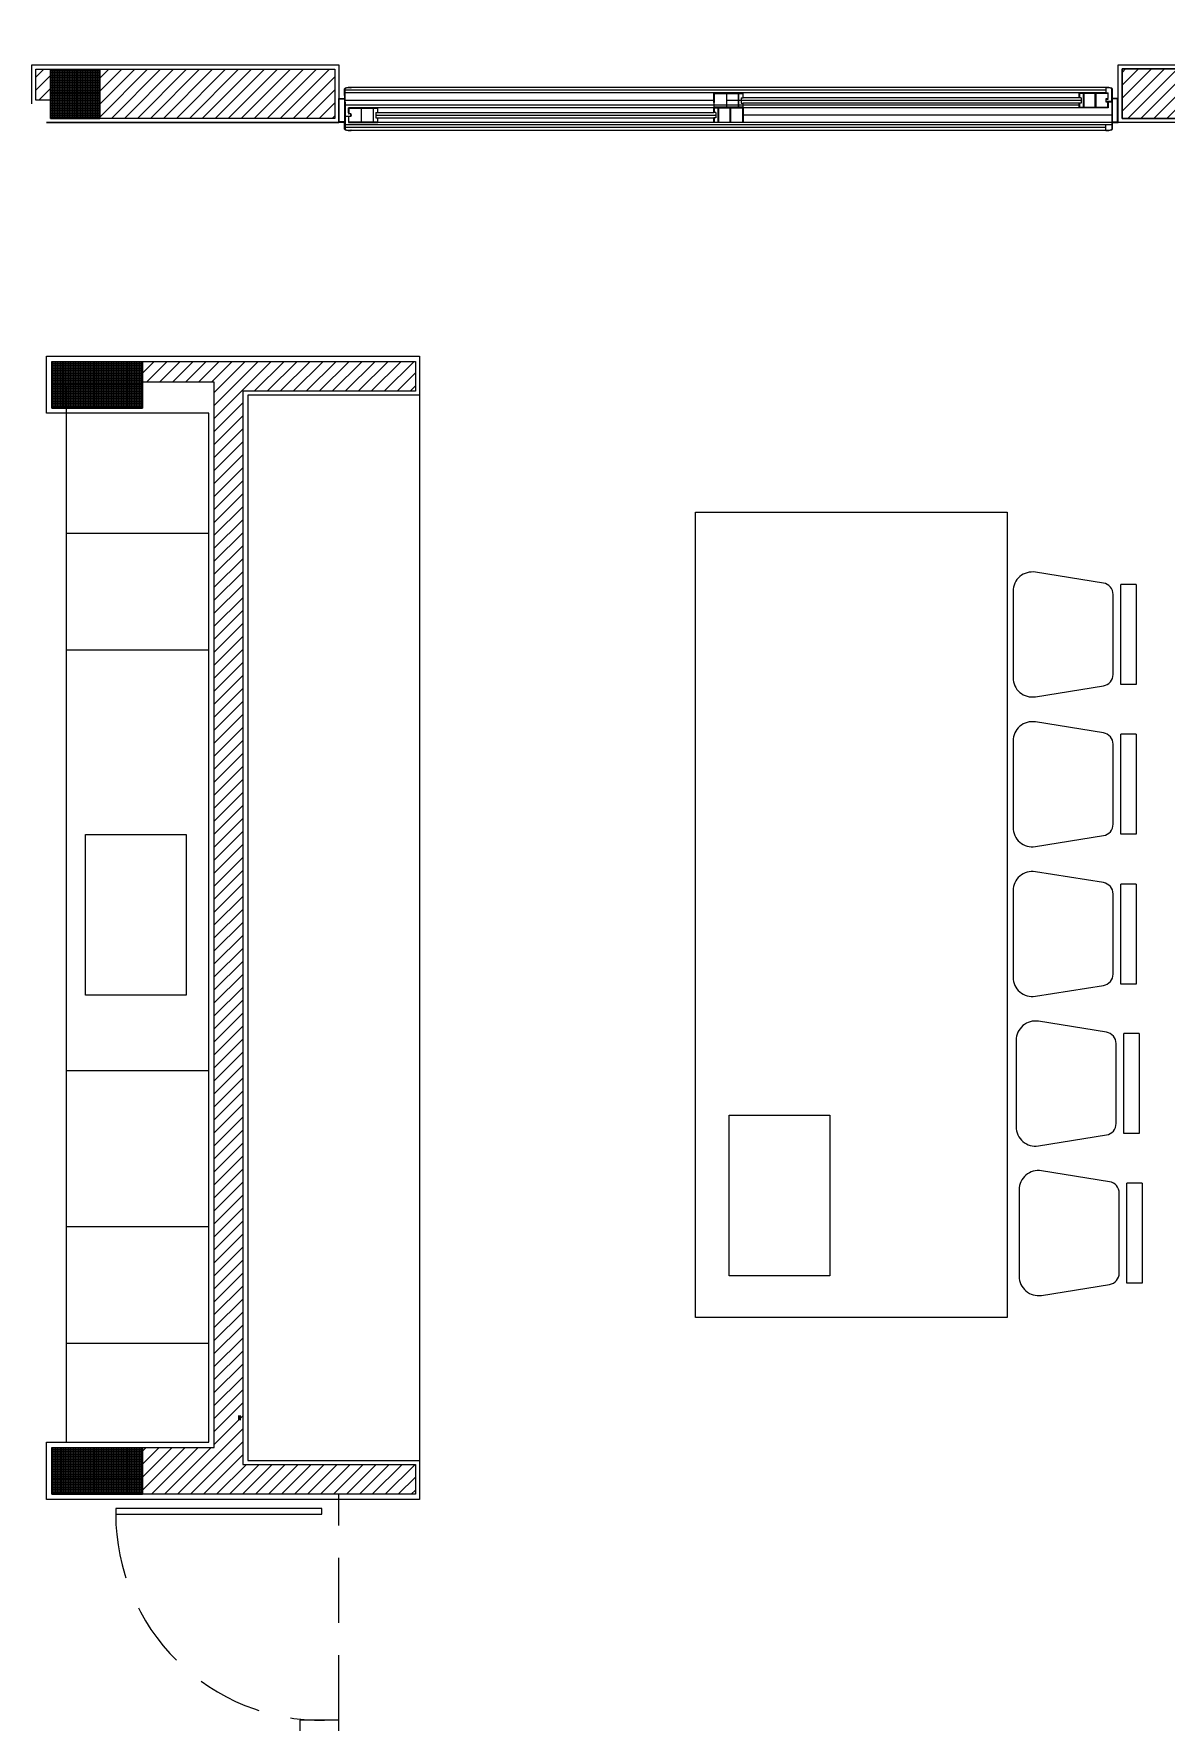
# Model space of a CAD drawing. Extents: x 233 to 569, y -241 to -74.
# Drawn here: x 287.45 to 291.81, y -177.82 to -171.32 of the extents above; entities that cross this region are included whole.
import ezdxf

# ---------------------------------------------------------------- set-up
doc = ezdxf.new("R2010")
doc.units = 0
doc.header["$MEASUREMENT"] = 0
doc.linetypes.add('TRAZOS', pattern=[0.75, 0.5, -0.25])
doc.layers.get('0').update_dxf_attribs({"linetype": 'CONTINUOUS', "lineweight": 50})
for name, color, linetype in [('00 - Muebles', 253, 'CONTINUOUS'), ('2D N 0 PB ABER CORTE', 1, 'CONTINUOUS'), ('2D N 0 PB AMOB COCINAS LAVADEROS', 6, 'CONTINUOUS'), ('2D N 0 PB DECO MUEBLES', 251, 'CONTINUOUS'), ('2D N 0 PB INST SANIT ART', 7, 'CONTINUOUS'), ('2D N 0 PB MUROS MAMP', 1, 'CONTINUOUS'), ('2D N 0 PB MUROS MAMP HATCH', 10, 'CONTINUOUS'), ('2D N 0 PB MUROS REVOQUES', 7, 'CONTINUOUS'), ('2D N 0 PB PROYECCIONES', 7, 'CONTINUOUS'), ('2D N 00 EST PL COL BORDES', 7, 'CONTINUOUS'), ('2D N 00 EST PL COL HATCH', 92, 'CONTINUOUS')]:
    doc.layers.add(name, color=color, linetype=linetype)
doc.layers.add('2D N 0 PB ABER VISTA', color=1, linetype='CONTINUOUS', lineweight=9)
pattern_1 = [(45, (280.611325, -54.484004), (-0.025, 0.025), [])]

# ---------------------------------------------------------------- blocks, each defined once
blk = doc.blocks.new('ca_mueb_silla105')
for p, q in [((-19.24, 0), (-19.24, -5.92)), ((-19.24, 0), (19.24, 0)), ((19.24, 0), (19.24, -5.92)), ((19.24, -5.92), (-19.24, -5.92)), ((-19.77, -12.62), (-23.97, -38.8)), ((15.39, -8.88), (-15.39, -8.88)), ((23.97, -38.8), (19.77, -12.62)), ((-16.66, -47.37), (16.66, -47.37))]:
    blk.add_line(p, q)
for centre, radius, start, end in [((-15.39, -13.32), 4.44, 90, 170.88977), ((15.39, -13.32), 4.44, 9.11023, 90), ((-16.66, -39.97), 7.4, 170.88977, 270), ((16.66, -39.97), 7.4, 270, 9.11023)]:
    blk.add_arc(centre, radius, start, end)

msp = doc.modelspace()

# ---------------------------------------------------------------- hatches: boundary and pattern name
at = {"layer": '2D N 0 PB MUROS MAMP HATCH'}
h = msp.add_hatch(dxfattribs=at)
h.set_pattern_fill('JIS_WOOD', color=256, scale=0.05)
h.set_pattern_definition(pattern_1)
h.paths.add_polyline_path([(287.5123, -171.4587), (287.4558, -171.4587), (287.4558, -171.577), (287.5123, -171.577)])
h = msp.add_hatch(dxfattribs=at)
h.set_pattern_fill('JIS_WOOD', color=256, scale=0.05)
h.set_pattern_definition(pattern_1)
h.paths.add_polyline_path([(287.7023, -171.4587), (287.7023, -171.6483), (288.6069, -171.6483), (288.6069, -171.4587)])
h = msp.add_hatch(dxfattribs=at)
h.set_pattern_fill('JIS_WOOD', color=256, scale=0.05)
h.set_pattern_definition([(45, (302.563596, -186.29379), (-0.025, 0.025), [])])
h.paths.add_polyline_path([(291.6369, -171.457), (291.6369, -171.6483), (291.899, -171.6483), (291.899, -171.457)])
h = msp.add_hatch(dxfattribs=at)
h.set_pattern_fill('JIS_WOOD', color=256, scale=0.05)
h.set_pattern_definition(pattern_1)
h.paths.add_polyline_path([(288.9176, -176.829), (288.2526, -176.8289), (288.2526, -172.6983), (288.9176, -172.6983), (288.9176, -172.5833), (287.8667, -172.5833), (287.8667, -172.6633), (288.1426, -172.6633), (288.1426, -176.7641), (287.8667, -176.7641), (287.8667, -176.9439), (287.8667, -176.9439), (288.9176, -176.944)])
at = {"layer": '2D N 00 EST PL COL HATCH'}
h = msp.add_hatch(dxfattribs=at)
h.set_pattern_fill('NET', color=256, scale=0.002, angle=90)
h.set_pattern_definition([(90, (282.461008, -54.4840044), (-0.00635, 2e-18), []), (180, (282.461008, -54.4840044), (-2e-18, -0.00635), [])])
h.paths.add_polyline_path([(287.7023, -171.4587), (287.5123, -171.4587), (287.5123, -171.6483), (287.7023, -171.6483)])
h = msp.add_hatch(dxfattribs=at)
h.set_pattern_fill('NET', color=256, scale=0.002, angle=90)
h.set_pattern_definition([(90, (280.611327, -50.303189), (-0.00635, 2e-18), []), (180, (280.611327, -50.303189), (-2e-18, -0.00635), [])])
h.paths.add_polyline_path([(287.8667, -172.5833), (287.5173, -172.5833), (287.5173, -172.7631), (287.8667, -172.7631)])
h = msp.add_hatch(dxfattribs=at)
h.set_pattern_fill('NET', color=256, scale=0.002, angle=90)
h.set_pattern_definition([(90, (280.6113246, -54.4840044), (-0.00635, 2e-18), []), (180, (280.6113246, -54.4840044), (-2e-18, -0.00635), [])])
h.paths.add_polyline_path([(287.8667, -176.7641), (287.5173, -176.7641), (287.5173, -176.9439), (287.8667, -176.9439)])

# ---------------------------------------------------------------- linework, layer by layer
msp.add_line((288.2402, -176.6587), (288.2402, -176.6412))
at = {"layer": '00 - Muebles'}
msp.add_line((288.6219, -177.6267), (288.6219, -177.6267), dxfattribs=at)
at = {"layer": '2D N 0 PB ABER CORTE', "color": 1}
for p, q in [((288.6219, -171.6633), (288.6219, -171.5709)), ((288.6219, -171.5709), (288.6434, -171.5709)), ((288.624, -171.6612), (288.624, -171.5729)), ((288.624, -171.5729), (288.6439, -171.5729)), ((288.6429, -171.5709), (288.6434, -171.5709)), ((288.6444, -171.5591), (288.6444, -171.5343)), ((288.6444, -171.5343), (288.6444, -171.5698)), ((288.6444, -171.5734), (288.6444, -171.6607)), ((288.6465, -171.5855), (288.6465, -171.5338)), ((288.6465, -171.5855), (288.6465, -171.6484)), ((288.6465, -171.5855), (288.6465, -171.6484)), ((291.5747, -171.5734), (291.5738, -171.5785)), ((291.5738, -171.5785), (291.5747, -171.5836)), ((291.5753, -171.5785), (291.5761, -171.5741)), ((291.5761, -171.5826), (291.5753, -171.5785)), ((291.5835, -171.5726), (291.5757, -171.5726)), ((291.5757, -171.5845), (291.5963, -171.5845)), ((291.5761, -171.5741), (291.5835, -171.5741)), ((291.5963, -171.5826), (291.5761, -171.5826)), ((291.584, -171.5736), (291.584, -171.5731)), ((291.5973, -171.5816), (291.5973, -171.5338)), ((291.5973, -171.5855), (291.5973, -171.6484)), ((291.5973, -171.5855), (291.5973, -171.6896)), ((291.5994, -171.5343), (291.5994, -171.5698)), ((291.5994, -171.5591), (291.5994, -171.5343)), ((291.5994, -171.5734), (291.5994, -171.6607)), ((291.6199, -171.5729), (291.5999, -171.5729)), ((291.6219, -171.5709), (291.6004, -171.5709)), ((291.6009, -171.5709), (291.6004, -171.5709)), ((291.6199, -171.6612), (291.6199, -171.5729)), ((291.6219, -171.6633), (291.6219, -171.5709)), ((288.6681, -171.6411), (288.6465, -171.6411)), ((288.6465, -171.6513), (288.6465, -171.6896)), ((288.6475, -171.6392), (288.6678, -171.6392)), ((288.6598, -171.6302), (288.6598, -171.6297)), ((288.6603, -171.6292), (288.6681, -171.6292)), ((288.6677, -171.6307), (288.6603, -171.6307)), ((288.6685, -171.6351), (288.6677, -171.6307)), ((288.6678, -171.6392), (288.6685, -171.6351)), ((288.6691, -171.63), (288.67, -171.6351)), ((288.67, -171.6351), (288.6691, -171.6402)), ((291.5973, -171.6513), (291.5973, -171.6896)), ((288.6434, -171.6633), (288.6219, -171.6633)), ((288.6439, -171.6612), (288.624, -171.6612)), ((288.6429, -171.6633), (288.6434, -171.6633)), ((288.6444, -171.6553), (288.6444, -171.6607)), ((288.6444, -171.6891), (288.6444, -171.6643)), ((288.6444, -171.6643), (288.6444, -171.6891)), ((288.6444, -171.6643), (288.6444, -171.6815)), ((291.5994, -171.6553), (291.5994, -171.6607)), ((291.5994, -171.6891), (291.5994, -171.6643)), ((291.5994, -171.6643), (291.5994, -171.6891)), ((291.5994, -171.6643), (291.5994, -171.6815)), ((291.5999, -171.6612), (291.6199, -171.6612)), ((291.6009, -171.6633), (291.6004, -171.6633)), ((291.6004, -171.6633), (291.6219, -171.6633))]:
    msp.add_line(p, q, dxfattribs=at)
at = {"layer": '2D N 0 PB ABER CORTE'}
for p, q in [((290.1782, -171.5499), (290.0656, -171.5499)), ((290.0656, -171.5863), (290.0656, -171.5499)), ((290.0656, -171.5863), (290.0656, -171.6067)), ((290.0671, -171.5514), (290.113, -171.5514)), ((290.0671, -171.5514), (290.0671, -171.5863)), ((290.0671, -171.6052), (290.0671, -171.5863)), ((290.114, -171.5524), (290.114, -171.6041)), ((290.1156, -171.6041), (290.1156, -171.5524)), ((290.1166, -171.5514), (290.1588, -171.5514)), ((290.1598, -171.5524), (290.1598, -171.6041)), ((290.1613, -171.6041), (290.1613, -171.5524)), ((290.1624, -171.5514), (290.1757, -171.5514)), ((290.1703, -171.5684), (290.1703, -171.5887)), ((290.1703, -171.5684), (290.1782, -171.5684)), ((291.4793, -171.5786), (290.1703, -171.5786)), ((290.1703, -171.5887), (290.1782, -171.5887)), ((290.1767, -171.5524), (290.1767, -171.5684)), ((290.1767, -171.5887), (290.1767, -171.6041)), ((290.1782, -171.5684), (290.1782, -171.5499)), ((291.4714, -171.5684), (290.1782, -171.5684)), ((290.1782, -171.6067), (290.1782, -171.5887)), ((291.4714, -171.5887), (290.1782, -171.5887)), ((291.4714, -171.5499), (291.584, -171.5499)), ((291.4714, -171.5684), (291.4714, -171.5499)), ((291.4793, -171.5684), (291.4714, -171.5684)), ((291.4793, -171.5887), (291.4714, -171.5887)), ((291.4714, -171.6067), (291.4714, -171.5887)), ((291.4729, -171.5524), (291.4729, -171.5684)), ((291.4729, -171.5887), (291.4729, -171.6041)), ((291.4872, -171.5514), (291.4739, -171.5514)), ((291.4793, -171.5684), (291.4793, -171.5887)), ((291.4883, -171.6041), (291.4883, -171.5524)), ((291.4898, -171.5524), (291.4898, -171.6041)), ((291.533, -171.5514), (291.4908, -171.5514)), ((291.534, -171.6041), (291.534, -171.5524)), ((291.5356, -171.5524), (291.5356, -171.6041)), ((291.5825, -171.5514), (291.5366, -171.5514)), ((291.5825, -171.5514), (291.5825, -171.5702)), ((291.584, -171.5702), (291.5825, -171.5702)), ((291.584, -171.5863), (291.5825, -171.5863)), ((291.5825, -171.6052), (291.5825, -171.5863)), ((291.584, -171.5702), (291.584, -171.5499)), ((291.584, -171.5863), (291.584, -171.6067)), ((288.6598, -171.6268), (288.6598, -171.6065)), ((288.7725, -171.6065), (288.6598, -171.6065)), ((288.6598, -171.6268), (288.6613, -171.6268)), ((288.6598, -171.6429), (288.6613, -171.6429)), ((288.6598, -171.6429), (288.6598, -171.6633)), ((288.6613, -171.608), (288.6613, -171.6268)), ((288.6613, -171.608), (288.7072, -171.608)), ((288.6613, -171.6618), (288.6613, -171.6429)), ((288.7082, -171.609), (288.7082, -171.6607)), ((288.7098, -171.6607), (288.7098, -171.609)), ((288.7108, -171.608), (288.753, -171.608)), ((288.754, -171.609), (288.754, -171.6607)), ((288.7556, -171.6607), (288.7556, -171.609)), ((288.7566, -171.608), (288.7699, -171.608)), ((288.7646, -171.625), (288.7646, -171.6453)), ((288.7646, -171.625), (288.7725, -171.625)), ((288.7646, -171.6352), (290.0735, -171.6352)), ((288.7646, -171.6453), (288.7725, -171.6453)), ((288.7709, -171.609), (288.7709, -171.625)), ((288.7709, -171.6453), (288.7709, -171.6607)), ((288.7725, -171.625), (288.7725, -171.6065)), ((288.7725, -171.625), (290.0656, -171.625)), ((288.7725, -171.6633), (288.7725, -171.6453)), ((288.7725, -171.6453), (290.0656, -171.6453)), ((290.0656, -171.625), (290.0656, -171.6065)), ((290.0656, -171.6065), (290.1782, -171.6065)), ((290.0656, -171.6067), (290.1782, -171.6067)), ((290.0735, -171.625), (290.0656, -171.625)), ((290.0735, -171.6453), (290.0656, -171.6453)), ((290.0656, -171.6633), (290.0656, -171.6453)), ((290.113, -171.6052), (290.0671, -171.6052)), ((290.0671, -171.609), (290.0671, -171.625)), ((290.0671, -171.6453), (290.0671, -171.6607)), ((290.0815, -171.608), (290.0681, -171.608)), ((290.0735, -171.625), (290.0735, -171.6453)), ((290.0825, -171.6607), (290.0825, -171.609)), ((290.084, -171.609), (290.084, -171.6607)), ((290.1272, -171.608), (290.085, -171.608)), ((290.1588, -171.6052), (290.1166, -171.6052)), ((290.1283, -171.6607), (290.1283, -171.609)), ((290.1298, -171.609), (290.1298, -171.6607)), ((290.1767, -171.608), (290.1308, -171.608)), ((290.1757, -171.6052), (290.1624, -171.6052)), ((290.1767, -171.6618), (290.1767, -171.608)), ((290.1767, -171.625), (290.1782, -171.625)), ((290.1767, -171.6352), (290.1782, -171.6352)), ((290.1767, -171.6453), (290.1782, -171.6453)), ((290.1782, -171.6065), (290.1782, -171.6633)), ((291.584, -171.6067), (291.4714, -171.6067)), ((291.4739, -171.6052), (291.4872, -171.6052)), ((291.4908, -171.6052), (291.533, -171.6052)), ((291.5366, -171.6052), (291.5825, -171.6052)), ((288.6598, -171.6633), (288.7725, -171.6633)), ((288.7072, -171.6618), (288.6613, -171.6618)), ((288.753, -171.6618), (288.7108, -171.6618)), ((288.7699, -171.6618), (288.7566, -171.6618)), ((290.1782, -171.6633), (290.0656, -171.6633)), ((290.0681, -171.6618), (290.0815, -171.6618)), ((290.085, -171.6618), (290.1272, -171.6618)), ((290.1308, -171.6618), (290.1767, -171.6618))]:
    msp.add_line(p, q, dxfattribs=at)
at = {"layer": '2D N 0 PB ABER CORTE', "color": 251}
for p, q in [((290.2656, -171.5786), (290.114, -171.5786)), ((291.5738, -171.5294), (291.5738, -171.5499)), ((291.5738, -171.694), (291.5738, -171.6735))]:
    msp.add_line(p, q, dxfattribs=at)
at = {"layer": '2D N 0 PB ABER CORTE'}
msp.add_lwpolyline([(288.5574, -176.9991), (287.7638, -176.9991), (287.7638, -177.0205), (288.5574, -177.0205)], close=True, dxfattribs=at)
at = {"layer": '2D N 0 PB ABER CORTE', "color": 1}
for centre, radius, start, end in [((288.6434, -171.5698), 0.00102, 270, 0), ((288.6439, -171.5734), 0.000512, 0, 90), ((288.6475, -171.5343), 0.00307, 106.12762, 180), ((288.6475, -171.5338), 0.00102, 106.01339, 180), ((288.668, -171.6052), 0.0768, 89.22571, 106.12762), ((288.668, -171.6052), 0.0753, 89.89853, 106.01339), ((288.669, -171.5294), 0.00102, 209.56155, 89.22571), ((291.5748, -171.5294), 0.00102, 90.77429, 330.43845), ((291.5757, -171.5736), 0.00102, 90, 170), ((291.5757, -171.5835), 0.00102, 190, 270), ((291.5758, -171.6052), 0.0768, 73.87238, 90.77429), ((291.5758, -171.6052), 0.0753, 73.98661, 90.10147), ((291.5835, -171.5731), 0.000512, 0, 90), ((291.5835, -171.5736), 0.000512, 270, 0), ((291.5963, -171.5816), 0.00102, 270, 0), ((291.5963, -171.5855), 0.00102, 0, 90), ((291.5963, -171.5338), 0.00102, 0, 73.98661), ((291.5963, -171.5343), 0.00307, 0, 73.87238), ((291.6004, -171.5698), 0.00102, 180, 270), ((291.5999, -171.5734), 0.000512, 90, 180), ((288.6475, -171.6484), 0.00102, 180, 270), ((288.6603, -171.6297), 0.000512, 90, 180), ((288.6603, -171.6302), 0.000512, 180, 270), ((288.6681, -171.6302), 0.00102, 10, 90), ((288.6681, -171.64), 0.00102, 270, 350), ((288.6434, -171.6643), 0.00102, 360, 90), ((288.6439, -171.6607), 0.000512, 270, 0), ((288.6475, -171.6891), 0.00307, 180, 253.87238), ((288.6475, -171.6896), 0.00102, 180, 253.98661), ((288.668, -171.6182), 0.0768, 253.87238, 270.77429), ((288.668, -171.6182), 0.0753, 253.98661, 270.10147), ((288.669, -171.694), 0.00102, 270.77429, 150.43845), ((291.5748, -171.694), 0.00102, 29.56155, 269.22571), ((291.5758, -171.6182), 0.0768, 269.22571, 286.12762), ((291.5758, -171.6182), 0.0753, 269.89853, 286.01339), ((291.5963, -171.6896), 0.00102, 286.01339, 0), ((291.5963, -171.6891), 0.00307, 286.12762, 0), ((291.5999, -171.6607), 0.000512, 180, 270), ((291.6004, -171.6643), 0.00102, 90, 180)]:
    msp.add_arc(centre, radius, start, end, dxfattribs=at)
at = {"layer": '2D N 0 PB ABER CORTE'}
for centre, start, end in [((290.113, -171.5524), 0, 90), ((290.1166, -171.5524), 90, 180), ((290.1588, -171.5524), 0, 90), ((290.1624, -171.5524), 90, 180), ((290.1757, -171.5524), 0, 90), ((291.4739, -171.5524), 90, 180), ((291.4872, -171.5524), 0, 90), ((291.4908, -171.5524), 90, 180), ((291.533, -171.5524), 0, 90), ((291.5366, -171.5524), 90, 180), ((288.7072, -171.609), 0, 90), ((288.7108, -171.609), 90, 180), ((288.753, -171.609), 0, 90), ((288.7566, -171.609), 90, 180), ((288.7699, -171.609), 0, 90), ((290.0681, -171.609), 90, 180), ((290.0815, -171.609), 0, 90), ((290.085, -171.609), 90, 180), ((290.113, -171.6041), 270, 0), ((290.1166, -171.6041), 180, 270), ((290.1272, -171.609), 0, 90), ((290.1308, -171.609), 90, 180), ((290.1588, -171.6041), 270, 0), ((290.1624, -171.6041), 180, 270), ((290.1757, -171.6041), 270, 0), ((291.4739, -171.6041), 180, 270), ((291.4872, -171.6041), 270, 0), ((291.4908, -171.6041), 180, 270), ((291.533, -171.6041), 270, 0), ((291.5366, -171.6041), 180, 270), ((288.7072, -171.6607), 270, 0), ((288.7108, -171.6607), 180, 270), ((288.753, -171.6607), 270, 0), ((288.7566, -171.6607), 180, 270), ((288.7699, -171.6607), 270, 0), ((290.0681, -171.6607), 180, 270), ((290.0815, -171.6607), 270, 0), ((290.085, -171.6607), 180, 270), ((290.1272, -171.6607), 270, 0), ((290.1308, -171.6607), 180, 270)]:
    msp.add_arc(centre, 0.00102, start, end, dxfattribs=at)
at = {"layer": '2D N 0 PB ABER VISTA', "color": 251}
for p, q in [((291.5738, -171.5396), (288.6465, -171.5396)), ((290.1219, -171.5496), (288.6465, -171.5496)), ((290.0656, -171.5786), (288.6465, -171.5786)), ((291.5739, -171.529), (288.67, -171.529)), ((291.5738, -171.5496), (290.1219, -171.5496)), ((290.0656, -171.5965), (288.6465, -171.5965)), ((291.4714, -171.6065), (288.7725, -171.6065)), ((291.4714, -171.5965), (290.0671, -171.5965)), ((291.5973, -171.6352), (290.1782, -171.6352)), ((291.5973, -171.6731), (288.6465, -171.6731)), ((291.5738, -171.6833), (288.6465, -171.6833)), ((291.5739, -171.6945), (288.6699, -171.6945)), ((291.5973, -171.6633), (288.7725, -171.6633))]:
    msp.add_line(p, q, dxfattribs=at)
at = {"layer": '2D N 0 PB ABER VISTA', "linetype": 'TRAZOS', "ltscale": 0.5}
msp.add_arc((288.5574, -177.0205), 0.7937, 180, 270.75451, dxfattribs=at)
at = {"layer": '2D N 0 PB AMOB COCINAS LAVADEROS'}
for p, q in [((288.9326, -172.5633), (288.9326, -176.8133)), ((288.1226, -173.2454), (287.5726, -173.2454)), ((288.1226, -173.6954), (287.5726, -173.6954)), ((288.1226, -175.3141), (287.5726, -175.3141)), ((288.1226, -175.9141), (287.5726, -175.9141)), ((288.1226, -176.3641), (287.5726, -176.3641))]:
    msp.add_line(p, q, dxfattribs=at)
msp.add_lwpolyline([(287.5726, -172.6839), (287.5726, -176.7441)], dxfattribs=at)
at = {"layer": '2D N 0 PB INST SANIT ART'}
for points in [[(289.9949, -176.2641), (289.9949, -173.1641), (291.1949, -173.1641), (291.1949, -176.2641)], [(287.6476, -174.4048), (288.0349, -174.4048), (288.0349, -175.0234), (287.6476, -175.0234)], [(290.1253, -175.4848), (290.5125, -175.4848), (290.5125, -176.1034), (290.1253, -176.1034)]]:
    msp.add_lwpolyline(points, close=True, dxfattribs=at)
at = {"layer": '2D N 0 PB MUROS MAMP'}
msp.add_line((287.4973, -171.6633), (288.6219, -171.6633), dxfattribs=at)
for points in [[(287.5123, -171.577), (287.4558, -171.577), (287.4558, -171.4587), (287.5123, -171.4587)], [(288.6069, -171.6483), (287.7023, -171.6483), (287.7023, -171.4587), (288.6069, -171.4587)], [(291.6369, -171.6483), (291.899, -171.6483), (291.899, -171.6483), (292.6681, -171.6483), (292.6681, -171.457), (291.6369, -171.457)], [(287.8667, -172.5833), (288.9176, -172.5833), (288.9176, -172.6983), (288.2526, -172.6983), (288.2526, -176.8289), (288.9176, -176.8289), (288.9176, -176.9439), (287.5173, -176.9439), (287.5173, -176.7641), (288.1426, -176.7641), (288.1426, -172.6633), (287.8667, -172.6633)]]:
    msp.add_lwpolyline(points, close=True, dxfattribs=at)
at = {"layer": '2D N 0 PB MUROS REVOQUES'}
for points in [[(291.6219, -171.442), (292.6785, -171.442), (292.6785, -171.322), (292.8985, -171.322), (292.8985, -171.4433), (293.0835, -171.4433), (293.0835, -171.6633), (291.884, -171.6633), (291.884, -171.6633), (291.6219, -171.6633)], [(291.6369, -171.457), (292.6935, -171.457), (292.6935, -171.337), (292.8835, -171.337), (292.8835, -171.4583), (293.0685, -171.4583), (293.0685, -171.6483), (291.884, -171.6483), (291.6369, -171.6483)], [(287.4973, -172.5633), (288.9326, -172.5633), (288.9326, -172.7133), (288.2726, -172.7133), (288.2726, -176.8139), (288.9326, -176.8139), (288.9326, -176.9639), (287.4973, -176.9639), (287.4973, -176.7441), (288.1226, -176.7441), (288.1226, -172.7831), (287.4973, -172.7831)]]:
    msp.add_lwpolyline(points, close=True, dxfattribs=at)
for points in [[(287.4408, -171.592), (287.4408, -171.442), (288.6219, -171.442), (288.6219, -171.6633), (287.4973, -171.6633)], [(288.622, -178.6639), (288.622, -177.8141), (288.472, -177.8141), (288.472, -178.164)]]:
    msp.add_lwpolyline(points, dxfattribs=at)
at = {"layer": '2D N 0 PB PROYECCIONES', "linetype": 'TRAZOS', "ltscale": 0.5}
msp.add_line((288.622, -177.8141), (288.622, -176.9439), dxfattribs=at)
at = {"layer": '2D N 00 EST PL COL BORDES'}
for points in [[(287.5123, -171.4587), (287.7023, -171.4587), (287.7023, -171.6483), (287.5123, -171.6483)], [(287.5173, -172.5833), (287.8667, -172.5833), (287.8667, -172.7631), (287.5173, -172.7631)], [(287.5173, -176.7641), (287.8667, -176.7641), (287.8667, -176.9439), (287.5173, -176.9439)]]:
    msp.add_lwpolyline(points, close=True, dxfattribs=at)

# ---------------------------------------------------------------- block references
at = {"layer": '2D N 0 PB DECO MUEBLES', "xscale": 0.01, "yscale": 0.01, "zscale": 0.01, "rotation": 270}
for p in [(291.6912, -173.6344), (291.6912, -174.2109), (291.6912, -174.7875), (291.7029, -175.3631), (291.7147, -175.9387)]:
    msp.add_blockref('ca_mueb_silla105', p, dxfattribs=at)

doc.saveas('drawing.dxf')
